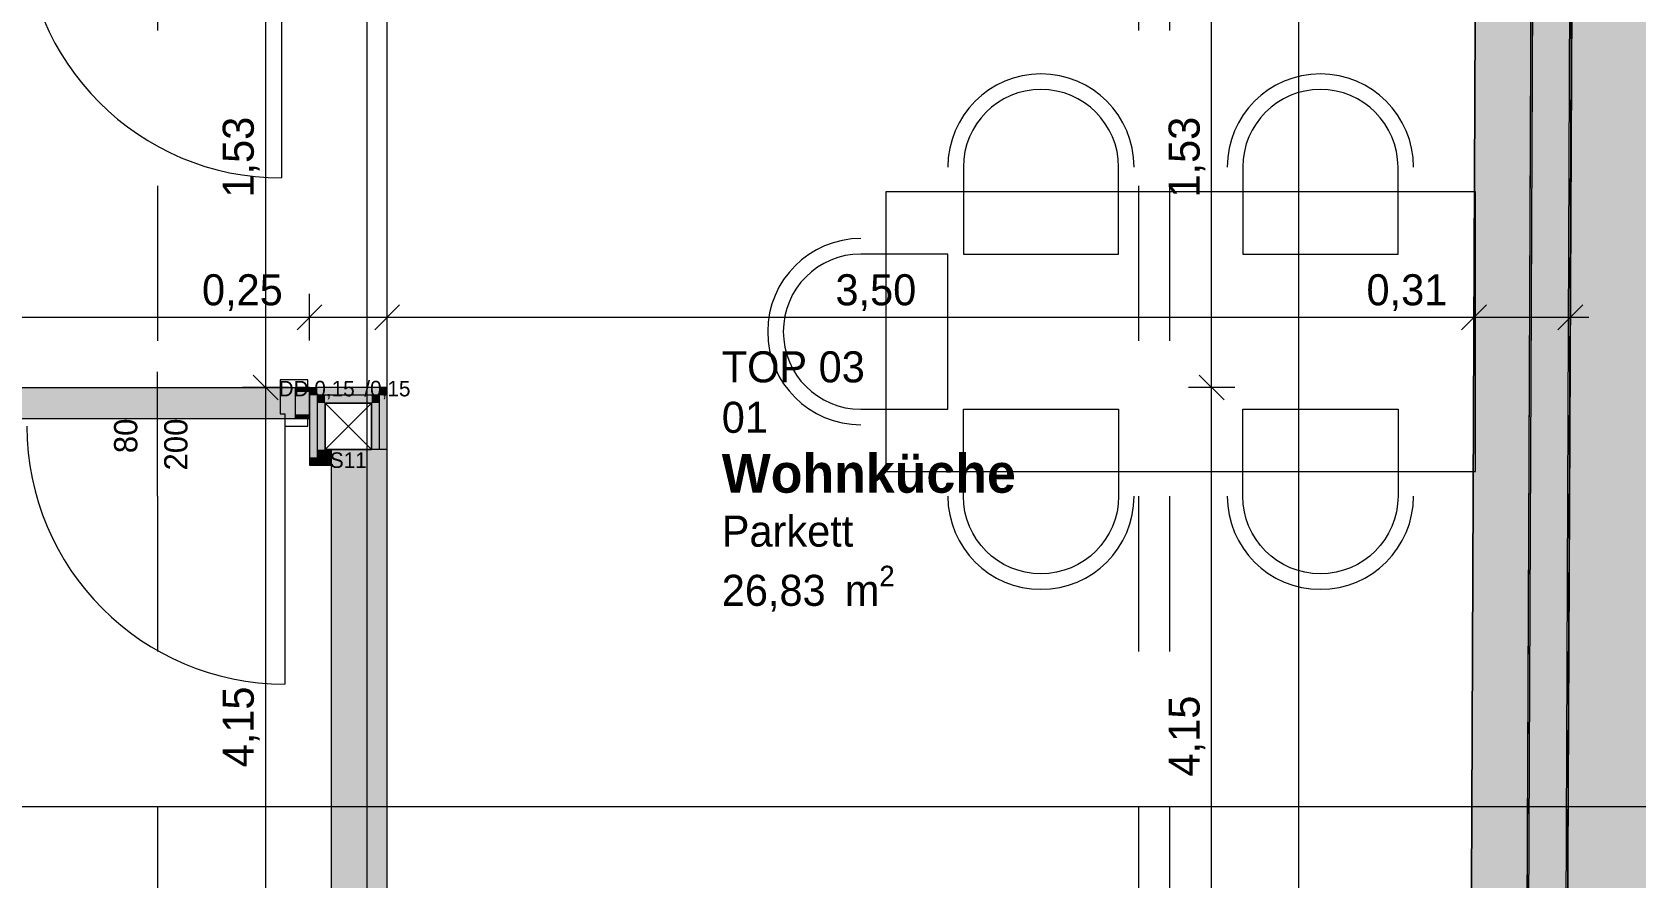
# Model space of a CAD drawing. Header units: metres. Extents: x -3 to 205, y -18 to 45.
# Drawn here: x 46.32 to 51.49, y -7.23 to -4.51 of the extents above; entities that cross this region are included whole.
import ezdxf

# ---------------------------------------------------------------- set-up
doc = ezdxf.new("R2010")
doc.units = ezdxf.units.M
doc.header["$MEASUREMENT"] = 0
doc.linetypes.add('Schnittlinie', pattern=[0.006, 0.003, -0.0015, 0, -0.0015])
doc.linetypes.add('Untersicht', pattern=[0.001, 0.0005, -0.0005])
for name, color, linetype in [('1._1.Stock  PP STG2_4_000 Achsraster', 7, 'Continuous'), ('1._1.Stock  PP STG2_4_110 Wand Aussen', 7, 'Continuous'), ('1._1.Stock  PP STG2_4_120 Wand Innen tragend', 7, 'Continuous'), ('1._1.Stock  PP STG2_4_130 Wand Innen', 7, 'Continuous'), ('1._1.Stock  PP STG2_4_170 Schachtwände', 7, 'Continuous'), ('1._1.Stock  PP STG2_4_210 Decke', 7, 'Continuous'), ('1._1.Stock  PP STG2_4_220 Bodenaufbau', 7, 'Continuous'), ('1._1.Stock  PP STG2_4_270 Deckendurchbruchsymbol', 7, 'Continuous'), ('1._1.Stock  PP STG2_4_510 Möblierung', 7, 'Continuous'), ('1._1.Stock  PP STG2_4_725 Nachbarbebauung', 7, 'Continuous'), ('1._1.Stock  PP STG2_4_810 Raum', 7, 'Continuous'), ('1._1.Stock  PP STG2_4_815 Raumbegrenzung', 7, 'Continuous'), ('1._1.Stock  PP STG2_4_851 Marker Schnitt', 7, 'Continuous'), ('1._1.Stock  PP STG2_4_950 Polierplan Bemaßung', 7, 'Continuous'), ('1._1.Stock  PP STG2_4_Neubau_840 Baulinien', 7, 'Continuous')]:
    doc.layers.add(name, color=color, linetype=linetype)
doc.styles.add('ERSTELLTER_STIL_2', font='')
doc.styles.add('ERSTELLTER_STIL_6', font='')
doc.styles.get('ERSTELLTER_STIL_2').set_extended_font_data('Eurostile')
doc.styles.get('ERSTELLTER_STIL_6').set_extended_font_data('Eurostile', bold=True)
doc.linetypes.add('Grenze Grundstück', pattern='A,0,[1,415_260415_PP_VA_1_4 1 St1.Shx,S=0.00031746,R=0,X=0,Y=0],-0.04,0', length=0.04)

msp = doc.modelspace()

# ---------------------------------------------------------------- hatches: boundary and pattern name
at = {"layer": '1._1.Stock  PP STG2_4_110 Wand Aussen', "linetype": 'Continuous', "lineweight": 13, "true_color": 0xff6400}
msp.add_hatch(color=30, dxfattribs=at).paths.add_polyline_path([(51.25, -10.1776), (51.288, -1.3048), (51.1673, -1.4519), (51.1306, -10.0305)])
at = {"layer": '1._1.Stock  PP STG2_4_110 Wand Aussen', "linetype": 'Continuous', "lineweight": 0, "true_color": 0x373737}
msp.add_hatch(color=250, dxfattribs=at).paths.add_polyline_path([(51.1621, -1.4987), (51.1258, -9.9837), (51.1308, -9.9837), (51.1671, -1.4987)])
at = {"layer": '1._1.Stock  PP STG2_4_110 Wand Aussen', "linetype": 'Continuous', "lineweight": 13, "true_color": 0x3f7f02}
msp.add_hatch(color=76, dxfattribs=at).paths.add_polyline_path([(50.9814, -1.6787), (50.9466, -9.8037), (51.1266, -9.8037), (51.1614, -1.6787)])
at = {"layer": '1._1.Stock  PP STG2_4_120 Wand Innen tragend', "linetype": 'Continuous', "lineweight": 13, "true_color": 0x3f7f02}
msp.add_hatch(color=76, dxfattribs=at).paths.add_polyline_path([(47.465, -9.8037), (47.465, -5.8537), (47.285, -5.8537), (47.285, -9.8037)])
at = {"layer": '1._1.Stock  PP STG2_4_130 Wand Innen', "linetype": 'Continuous', "lineweight": 0, "true_color": 0xffffff}
msp.add_hatch(color=7, dxfattribs=at).paths.add_polyline_path([(47.17, -5.7537), (47.17, -5.6537), (46.28, -5.6537), (46.28, -5.7537)])
at = {"layer": '1._1.Stock  PP STG2_4_130 Wand Innen', "linetype": 'Continuous', "lineweight": 13, "true_color": 0xfb02fe}
for points in [[(47.17, -5.6537), (47.17, -5.6662), (47.215, -5.6662), (47.215, -5.6537)], [(47.17, -5.7412), (47.17, -5.7537), (47.215, -5.7537), (47.215, -5.7412)]]:
    msp.add_hatch(color=6, dxfattribs=at).paths.add_polyline_path(points)
at = {"layer": '1._1.Stock  PP STG2_4_130 Wand Innen', "linetype": 'Continuous', "lineweight": 13, "true_color": 0xffaa00}
msp.add_hatch(color=40, dxfattribs=at).paths.add_polyline_path([(47.17, -5.7412), (47.215, -5.7412), (47.215, -5.6662), (47.17, -5.6662)])
at = {"layer": '1._1.Stock  PP STG2_4_170 Schachtwände', "linetype": 'Continuous', "lineweight": 13, "true_color": 0xfb02fe}
for points in [[(47.24, -5.6537), (47.215, -5.6537), (47.24, -5.6787)], [(47.24, -5.6787), (47.215, -5.6537), (47.215, -5.6787)], [(47.24, -5.8787), (47.24, -5.6787), (47.215, -5.6787), (47.215, -5.8787)], [(47.24, -5.6537), (47.24, -5.6787), (47.44, -5.6787), (47.44, -5.6537)], [(47.265, -5.6787), (47.24, -5.6787), (47.265, -5.7037)], [(47.265, -5.7037), (47.24, -5.6787), (47.24, -5.7037)], [(47.265, -5.7037), (47.415, -5.7037), (47.415, -5.6787), (47.265, -5.6787)], [(47.415, -5.7037), (47.44, -5.6787), (47.415, -5.6787)], [(47.415, -5.7037), (47.44, -5.7037), (47.44, -5.6787)], [(47.44, -5.6537), (47.44, -5.6787), (47.465, -5.6537)], [(47.44, -5.6787), (47.465, -5.6787), (47.465, -5.6537)], [(47.44, -5.6787), (47.44, -5.8537), (47.465, -5.8537), (47.465, -5.6787)], [(47.265, -5.8537), (47.265, -5.7037), (47.24, -5.7037), (47.24, -5.8537)], [(47.415, -5.7037), (47.415, -5.8537), (47.44, -5.8537), (47.44, -5.7037)], [(47.215, -5.9037), (47.24, -5.9037), (47.24, -5.8787)], [(47.215, -5.8787), (47.215, -5.9037), (47.24, -5.8787)], [(47.265, -5.8537), (47.24, -5.8787), (47.265, -5.8787)], [(47.24, -5.8537), (47.24, -5.8787), (47.265, -5.8537)], [(47.24, -5.8787), (47.24, -5.9037), (47.285, -5.9037), (47.285, -5.8787)], [(47.265, -5.8787), (47.285, -5.8787), (47.285, -5.8537), (47.265, -5.8537)]]:
    msp.add_hatch(color=6, dxfattribs=at).paths.add_polyline_path(points)
at = {"layer": '1._1.Stock  PP STG2_4_725 Nachbarbebauung', "linetype": 'Continuous', "lineweight": 0, "true_color": 0x1f1f1f}
msp.add_hatch(color=250, dxfattribs=at).paths.add_polyline_path([(51.3035, 0.426), (51.2486, -11.3318), (56.3775, -10.3991), (56.3775, 1.9963), (51.314, 1.9963)])

# ---------------------------------------------------------------- linework, layer by layer
at = {"layer": '1._1.Stock  PP STG2_4_000 Achsraster', "color": 5, "linetype": 'Continuous', "lineweight": 0, "ltscale": 1000}
for p, q in [((47.4, 1.9963), (47.4, -16.0037)), ((50.4, 1.9963), (50.4, -16.0037)), ((30.9, -7.0037), (53.4, -7.0037))]:
    msp.add_line(p, q, dxfattribs=at)
at = {"layer": '1._1.Stock  PP STG2_4_110 Wand Aussen', "color": 7, "linetype": 'Continuous', "lineweight": 13, "ltscale": 1000}
for p, q in [((51.25, -10.1776), (51.288, -1.3048)), ((51.1308, -9.9837), (51.1671, -1.4987))]:
    msp.add_line(p, q, dxfattribs=at)
at = {"layer": '1._1.Stock  PP STG2_4_110 Wand Aussen', "color": 7, "linetype": 'Continuous', "lineweight": 18, "ltscale": 1000}
msp.add_line((51.1266, -9.8037), (51.1614, -1.6787), dxfattribs=at)
at = {"layer": '1._1.Stock  PP STG2_4_110 Wand Aussen', "color": 7, "linetype": 'Continuous', "lineweight": 13, "ltscale": 1000, "flags": 128}
msp.add_lwpolyline([(51.2549, -10.1837), (51.293, -1.2987)], dxfattribs=at)
at = {"layer": '1._1.Stock  PP STG2_4_110 Wand Aussen', "color": 7, "linetype": 'Continuous', "lineweight": 18, "ltscale": 1000, "flags": 128}
msp.add_lwpolyline([(50.9814, -1.6787), (50.9466, -9.8037)], dxfattribs=at)
at = {"layer": '1._1.Stock  PP STG2_4_120 Wand Innen tragend', "color": 7, "linetype": 'Continuous', "lineweight": 18, "ltscale": 1000, "flags": 128}
for points in [[(47.465, -5.8537), (47.285, -5.8537)], [(47.285, -5.8537), (47.285, -9.8037)], [(47.465, -9.8037), (47.465, -5.8537)]]:
    msp.add_lwpolyline(points, dxfattribs=at)
at = {"layer": '1._1.Stock  PP STG2_4_130 Wand Innen', "color": 7, "linetype": 'Continuous', "lineweight": 13, "ltscale": 1000}
for p, q in [((47.125, -4.1487), (47.125, -4.9787)), ((46.725, -6.0037), (46.725, -5.6037)), ((47.12, -5.6287), (47.12, -5.7387)), ((47.21, -5.6287), (47.12, -5.6287)), ((47.21, -5.6537), (47.21, -5.6287)), ((47.17, -5.7537), (47.17, -5.6537)), ((47.17, -5.6537), (47.21, -5.6537)), ((47.12, -5.7387), (47.135, -5.7387)), ((47.135, -5.7387), (47.135, -5.7787)), ((47.135, -5.7787), (47.21, -5.7787)), ((47.135, -5.7787), (47.135, -6.6087)), ((47.21, -5.7537), (47.17, -5.7537)), ((47.21, -5.7787), (47.21, -5.7537))]:
    msp.add_line(p, q, dxfattribs=at)
at = {"layer": '1._1.Stock  PP STG2_4_130 Wand Innen', "color": 8, "linetype": 'Schnittlinie', "lineweight": 13, "ltscale": 1000}
for p, q in [((46.28, -5.6537), (47.17, -5.6537)), ((46.28, -5.7537), (47.17, -5.7537))]:
    msp.add_line(p, q, dxfattribs=at)
at = {"layer": '1._1.Stock  PP STG2_4_130 Wand Innen', "color": 7, "linetype": 'Continuous', "lineweight": 18, "ltscale": 1000}
for p, q in [((47.17, -5.6662), (47.17, -5.6537)), ((47.17, -5.6662), (47.17, -5.6537)), ((47.17, -5.6662), (47.17, -5.6537)), ((47.215, -5.6662), (47.17, -5.6662)), ((47.17, -5.7412), (47.17, -5.6662)), ((47.17, -5.7412), (47.17, -5.6662)), ((47.17, -5.7412), (47.17, -5.6662)), ((47.17, -5.7412), (47.215, -5.7412)), ((47.17, -5.7537), (47.17, -5.7412)), ((47.17, -5.7537), (47.17, -5.7412)), ((47.17, -5.7537), (47.17, -5.7412))]:
    msp.add_line(p, q, dxfattribs=at)
at = {"layer": '1._1.Stock  PP STG2_4_130 Wand Innen', "color": 7, "linetype": 'Continuous', "lineweight": 18, "ltscale": 1000, "flags": 128}
for points in [[(47.215, -5.6537), (47.17, -5.6537)], [(47.215, -5.7537), (47.215, -5.6537)], [(47.17, -5.7537), (47.215, -5.7537)]]:
    msp.add_lwpolyline(points, dxfattribs=at)
at = {"layer": '1._1.Stock  PP STG2_4_130 Wand Innen', "color": 7, "linetype": 'Continuous', "lineweight": 13, "ltscale": 1000}
for centre in [(47.125, -4.1487), (47.135, -5.7787)]:
    msp.add_arc(centre, 0.83, 180, 270, dxfattribs=at)
at = {"layer": '1._1.Stock  PP STG2_4_170 Schachtwände', "color": 7, "linetype": 'Continuous', "lineweight": 18, "ltscale": 1000}
for p, q in [((47.24, -5.6787), (47.24, -5.7037)), ((47.265, -5.6787), (47.24, -5.6787)), ((47.415, -5.6787), (47.265, -5.6787)), ((47.44, -5.6787), (47.415, -5.6787)), ((47.44, -5.7037), (47.44, -5.6787)), ((47.24, -5.7037), (47.24, -5.8537)), ((47.44, -5.8537), (47.44, -5.7037)), ((47.24, -5.8537), (47.24, -5.8787)), ((47.24, -5.8787), (47.265, -5.8787)), ((47.265, -5.8787), (47.285, -5.8787))]:
    msp.add_line(p, q, dxfattribs=at)
at = {"layer": '1._1.Stock  PP STG2_4_170 Schachtwände', "color": 7, "linetype": 'Continuous', "lineweight": 18, "ltscale": 1000, "flags": 128}
for points in [[(47.215, -5.6537), (47.24, -5.6537)], [(47.215, -5.6537), (47.215, -5.9037)], [(47.44, -5.6537), (47.24, -5.6537)], [(47.465, -5.6537), (47.44, -5.6537)], [(47.465, -5.8537), (47.465, -5.6537)], [(47.265, -5.8537), (47.265, -5.7037)], [(47.265, -5.7037), (47.415, -5.7037)], [(47.415, -5.7037), (47.415, -5.8537)], [(47.285, -5.8537), (47.265, -5.8537)], [(47.285, -5.8787), (47.285, -5.8537)], [(47.285, -5.9037), (47.285, -5.8787)], [(47.44, -5.8537), (47.415, -5.8537)], [(47.465, -5.8537), (47.44, -5.8537)], [(47.215, -5.9037), (47.24, -5.9037)], [(47.24, -5.9037), (47.285, -5.9037)]]:
    msp.add_lwpolyline(points, dxfattribs=at)
at = {"layer": '1._1.Stock  PP STG2_4_210 Decke', "color": 7, "linetype": 'Continuous', "lineweight": 13, "ltscale": 1000, "true_color": 0xf4f4f4, "flags": 128}
msp.add_lwpolyline([(32.5844, -1.4987), (32.5972, -11.3837), (41.935, -11.3837), (41.935, -10.8837), (44.785, -10.8837), (44.785, -9.9837), (51.1258, -9.9837), (51.1621, -1.4987), (44.865, -1.4987), (44.865, -3.9237), (42.27, -3.9237), (42.27, -5.8737), (40.275, -5.8737), (40.275, -3.9237), (37.705, -3.9237), (37.705, -1.4987)], close=True, dxfattribs=at)
at = {"layer": '1._1.Stock  PP STG2_4_220 Bodenaufbau', "color": 7, "linetype": 'Continuous', "lineweight": 13, "ltscale": 1000, "true_color": 0xf4f4f4, "flags": 128}
msp.add_lwpolyline([(32.7646, -1.6787), (32.7765, -11.2037), (41.755, -11.2037), (41.755, -10.7037), (44.605, -10.7037), (44.605, -9.8037), (50.9466, -9.8037), (50.9814, -1.6787), (45.045, -1.6787), (45.045, -4.1037), (42.435, -4.1037), (42.435, -6.0537), (40.095, -6.0537), (40.095, -4.1037), (37.525, -4.1037), (37.525, -1.6787)], close=True, dxfattribs=at)
at = {"layer": '1._1.Stock  PP STG2_4_270 Deckendurchbruchsymbol', "color": 7, "linetype": 'Continuous', "lineweight": 13, "ltscale": 1000}
for p, q in [((47.265, -5.8537), (47.415, -5.7037)), ((47.265, -5.7037), (47.415, -5.8537))]:
    msp.add_line(p, q, dxfattribs=at)
at = {"layer": '1._1.Stock  PP STG2_4_270 Deckendurchbruchsymbol', "color": 7, "linetype": 'Continuous', "lineweight": 13, "ltscale": 1000, "flags": 128}
msp.add_lwpolyline([(47.415, -5.8537), (47.415, -5.7037), (47.265, -5.7037), (47.265, -5.8537)], close=True, dxfattribs=at)
at = {"layer": '1._1.Stock  PP STG2_4_510 Möblierung', "color": 8, "linetype": 'Continuous', "lineweight": 13, "ltscale": 1000, "true_color": 0x7e7f7f, "flags": 128}
for points in [[(49.3209, -5.2237), (49.8209, -5.2237), (49.8209, -4.9437, 1), (49.3209, -4.9437)], [(50.2209, -5.2237), (50.7209, -5.2237), (50.7209, -4.9437, 1), (50.2209, -4.9437)], [(49.2709, -5.7237), (49.2709, -5.2237), (48.9909, -5.2237, 1), (48.9909, -5.7237)], [(49.3209, -5.7237), (49.8209, -5.7237), (49.8209, -6.0037, -1), (49.3209, -6.0037)], [(50.2209, -5.7237), (50.7209, -5.7237), (50.7209, -6.0037, -1), (50.2209, -6.0037)]]:
    msp.add_lwpolyline(points, format="xyb", close=True, dxfattribs=at)
msp.add_lwpolyline([(49.0709, -5.0237), (49.0709, -5.9237), (50.9709, -5.9237), (50.9709, -5.0237)], close=True, dxfattribs=at)
at = {"layer": '1._1.Stock  PP STG2_4_510 Möblierung', "color": 8, "linetype": 'Continuous', "lineweight": 13, "ltscale": 1000, "true_color": 0x7e7f7f}
for centre, start, end in [((49.5709, -4.9437), 0, 180), ((50.4709, -4.9437), 0, 180), ((48.9909, -5.4737), 90, 270), ((49.5709, -6.0037), 180, 0), ((50.4709, -6.0037), 180, 0)]:
    msp.add_arc(centre, 0.3, start, end, dxfattribs=at)
at = {"layer": '1._1.Stock  PP STG2_4_725 Nachbarbebauung', "color": 8, "linetype": 'Continuous', "lineweight": 13, "ltscale": 1000, "flags": 128}
msp.add_lwpolyline([(51.314, 1.9963), (51.3035, 0.426), (51.2486, -11.3318), (56.3775, -10.3991)], dxfattribs=at)
at = {"layer": '1._1.Stock  PP STG2_4_815 Raumbegrenzung', "color": 8, "linetype": 'Schnittlinie', "lineweight": 13, "ltscale": 1000, "flags": 128}
msp.add_lwpolyline([(47.465, -5.6537), (47.465, -4.1237), (48.12, -4.1237)], dxfattribs=at)
at = {"layer": '1._1.Stock  PP STG2_4_851 Marker Schnitt', "color": 7, "linetype": 'Untersicht', "lineweight": 13, "ltscale": 1000}
for p, q in [((46.725, 1.9963), (46.725, -15.6487)), ((49.8851, 1.9963), (49.8851, -15.6487)), ((49.9851, 1.9963), (49.9851, -15.7421))]:
    msp.add_line(p, q, dxfattribs=at)
at = {"layer": '1._1.Stock  PP STG2_4_950 Polierplan Bemaßung', "color": 6, "linetype": 'Continuous', "lineweight": 13, "ltscale": 1000, "true_color": 0xfb02fe}
for p, q in [((47.074, -5.6537), (47.074, -4.1237)), ((50.1206, -5.6537), (50.1206, -4.1237)), ((47.215, -5.5025), (47.215, -5.3525)), ((47.465, -5.5025), (47.465, -5.3525)), ((50.9658, -5.5025), (50.9658, -5.3525)), ((51.2757, -5.5025), (51.2757, -5.3525)), ((47.255, -5.3875), (47.175, -5.4675)), ((47.505, -5.3875), (47.425, -5.4675)), ((51.0058, -5.3875), (50.9258, -5.4675)), ((51.2357, -5.4675), (51.3157, -5.3875)), ((43.525, -5.4275), (47.215, -5.4275)), ((47.215, -5.4275), (47.465, -5.4275)), ((47.465, -5.4275), (50.9658, -5.4275)), ((50.9658, -5.4275), (51.2757, -5.4275)), ((51.2757, -5.4275), (51.3357, -5.4275)), ((47.034, -5.6137), (47.114, -5.6937)), ((50.0806, -5.6137), (50.1606, -5.6937)), ((47.149, -5.6537), (46.999, -5.6537)), ((47.074, -9.8037), (47.074, -5.6537)), ((50.1956, -5.6537), (50.0456, -5.6537)), ((50.1206, -9.8037), (50.1206, -5.6537))]:
    msp.add_line(p, q, dxfattribs=at)
at = {"layer": '1._1.Stock  PP STG2_4_Neubau_840 Baulinien', "color": 76, "linetype": 'Grenze Grundstück', "lineweight": 13, "ltscale": 1000, "true_color": 0x3f7f02, "flags": 128}
msp.add_lwpolyline([(51.314, 1.9963), (51.3035, 0.426), (51.2486, -11.3318), (32.4665, -14.0306), (32.4591, 1.9963)], dxfattribs=at)

# ---------------------------------------------------------------- texts
at = {"layer": '1._1.Stock  PP STG2_4_130 Wand Innen', "color": 7, "linetype": 'Continuous', "lineweight": 13, "char_height": 0.075, "attachment_point": 9, "rotation": 90, "style": 'ERSTELLTER_STIL_2'}
for s, insert in [('\\A1;{\\pqr;\\pt0;\\fEurostile|b0|i0|c0|p0;\\W1.000000;80}', (46.6614, -5.7537)), ('\\A1;{\\pqr;\\pt0;\\fEurostile|b0|i0|c0|p0;\\W1.000000;200}', (46.823, -5.7537))]:
    msp.add_mtext(s, dxfattribs=dict(at, insert=insert))
at = {"layer": '1._1.Stock  PP STG2_4_270 Deckendurchbruchsymbol', "color": 1, "linetype": 'Continuous', "lineweight": 0, "char_height": 0.05, "style": 'ERSTELLTER_STIL_2'}
for s, insert, attachment_point in [('\\A1;{\\pqc;\\pt0;\\fEurostile|b0|i0|c0|p0;\\W1.000000;DD 0,15\\fEurostile|b0|i0|c0|p0;\\W1.000000;\\A1{\\H.66x;\\S^  ;}\\fEurostile|b0|i0|c0|p0;\\W1.000000; /0,15\\fEurostile|b0|i0|c0|p0;\\W1.000000;\\A1{\\H.66x;\\S^  ;}\\fEurostile|b0|i0|c0|p0;\\W1.000000;\\fEurostile|b0|i0|c0|p0;\\W1.000000;\\A1{\\H.66x;\\S^  ;}}', (47.34, -5.6968), 8), ('\\A1;{\\pqc;\\pt0;\\fEurostile|b0|i0|c0|p0;\\W1.000000;S11}', (47.34, -5.8626), 2)]:
    msp.add_mtext(s, dxfattribs=dict(at, insert=insert, attachment_point=attachment_point))
at = {"layer": '1._1.Stock  PP STG2_4_810 Raum', "color": 7, "linetype": 'Continuous', "lineweight": 13, "attachment_point": 1}
for s, insert, char_height, style in [('\\A1;{\\pql;\\pt0;\\fEurostile|b0|i0|c0|p0;\\W1.000000;TOP 03}', (48.5428, -5.5371), 0.1, 'ERSTELLTER_STIL_2'), ('\\A1;{\\pql;\\pt0;\\fEurostile|b0|i0|c0|p0;\\W1.000000;01}', (48.5428, -5.6996), 0.1, 'ERSTELLTER_STIL_2'), ('\\A1;{\\pql;\\pt0;\\fEurostile|b1|i0|c0|p0;\\W1.000000;Wohnküche}', (48.5428, -5.8677), 0.125, 'ERSTELLTER_STIL_6'), ('\\A1;{\\pql;\\pt0;\\fEurostile|b0|i0|c0|p0;\\W1.000000;Parkett}', (48.5428, -6.0662), 0.1, 'ERSTELLTER_STIL_2'), ('\\A1;{\\pql;\\pt0,0.05;\\fEurostile|b0|i0|c0|p0;\\W1.000000;26,83\\fEurostile|b0|i0|c0|p0;\\W1.000000;\\A1{\\H.66x;\\S^  ;}\\fEurostile|b0|i0|c0|p0;\\W1.000000; m\\fEurostile|b0|i0|c0|p0;\\W1.000000;\\A1{\\H.66x;\\S2^  ;}}', (48.5428, -6.2277), 0.1, 'ERSTELLTER_STIL_2')]:
    msp.add_mtext(s, dxfattribs=dict(at, insert=insert, char_height=char_height, style=style))
at = {"layer": '1._1.Stock  PP STG2_4_950 Polierplan Bemaßung', "color": 6, "linetype": 'Continuous', "lineweight": 13, "true_color": 0xfb02fe, "char_height": 0.1, "width": 0.306373, "attachment_point": 7, "rotation": 90, "style": 'ERSTELLTER_STIL_2'}
for s, insert in [('\\A1;{\\pql;\\fEurostile|b0|i0|c0|p0;\\W1.000000;1,53}', (47.054, -5.0419)), ('\\A1;{\\pql;\\fEurostile|b0|i0|c0|p0;\\W1.000000;1,53}', (50.1006, -5.0419)), ('\\A1;{\\pql;\\fEurostile|b0|i0|c0|p0;\\W1.000000;4,15}', (47.054, -6.8771)), ('\\A1;{\\pql;\\fEurostile|b0|i0|c0|p0;\\W1.000000;4,15}', (50.1006, -6.9064))]:
    msp.add_mtext(s, dxfattribs=dict(at, insert=insert))
at = {"layer": '1._1.Stock  PP STG2_4_950 Polierplan Bemaßung', "color": 6, "linetype": 'Continuous', "lineweight": 13, "true_color": 0xfb02fe, "char_height": 0.1, "width": 0.306373, "attachment_point": 7, "style": 'ERSTELLTER_STIL_2'}
for s, insert in [('\\A1;{\\pql;\\fEurostile|b0|i0|c0|p0;\\W1.000000;0,25}', (46.8687, -5.4075)), ('\\A1;{\\pql;\\fEurostile|b0|i0|c0|p0;\\W1.000000;3,50}', (48.909, -5.4075)), ('\\A1;{\\pql;\\fEurostile|b0|i0|c0|p0;\\W1.000000;0,31}', (50.6194, -5.4075))]:
    msp.add_mtext(s, dxfattribs=dict(at, insert=insert))

doc.saveas('drawing.dxf')
